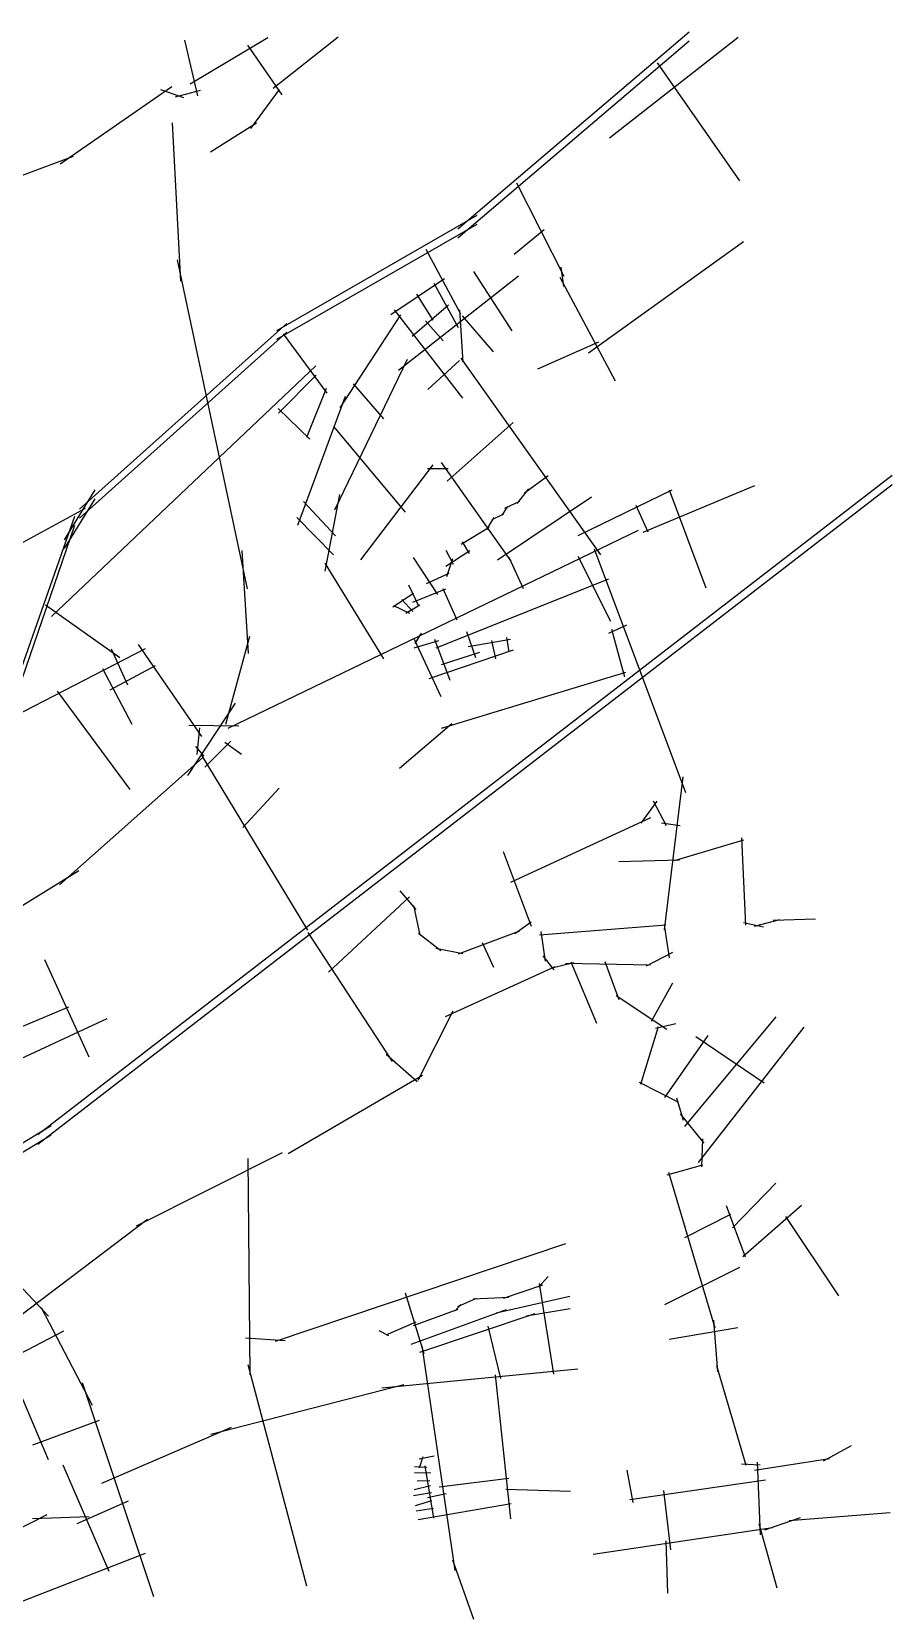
# Model space of a CAD drawing. Header units: metres. Extents: x -8562 to -929, y 314 to 5092.
# Drawn here: x -3485 to -929, y 314 to 5031 of the extents above; entities that cross this region are included whole.
import ezdxf

# ---------------------------------------------------------------- set-up
doc = ezdxf.new("R2010")
doc.units = ezdxf.units.M
doc.header["$MEASUREMENT"] = 0
doc.layers.add('路网', color=2, linetype='Continuous')

msp = doc.modelspace()

# ---------------------------------------------------------------- linework, layer by layer
at = {"layer": '路网'}
for p, q in [((-2991.1, 4840.9), (-3030.1, 5006.8)), ((-3014.6, 4876.8), (-2783.9, 5014.3)), ((-2768.1, 4864.1), (-2574.3, 5016.1)), ((-2218.6, 4446), (-1531.7, 5031.4)), ((-2218.6, 4419.4), (-1531.7, 5004.9)), ((-1768.9, 4716.6), (-1386.3, 5015.1)), ((-2843.7, 4991.2), (-2741.9, 4844)), ((-1627.4, 4938.6), (-1382.1, 4588.9)), ((-3400.5, 4638.6), (-3068.9, 4869)), ((-3102.2, 4859.5), (-3033.7, 4836.5)), ((-2834.4, 4744.2), (-2748.8, 4859.9)), ((-3057.9, 4838.3), (-2983.7, 4857.8)), ((-3067.3, 4761.1), (-3043.2, 4290)), ((-2953.9, 4674.4), (-2816.9, 4761)), ((-3902, 4460.2), (-3360.9, 4661.8)), ((-2044.3, 4582), (-1903.7, 4305.2)), ((-2756.7, 4144), (-2161.6, 4486.2)), ((-2756.7, 4117.5), (-2161.6, 4459.6)), ((-2051.9, 4370.8), (-1962.5, 4444.1)), ((-1830.6, 4077.6), (-1370.5, 4408)), ((-3052.9, 4353.7), (-2844.8, 3376.5)), ((-2313.8, 4385.8), (-2211.2, 4193.1)), ((-2418.1, 4191), (-2258.6, 4297.9)), ((-2394.9, 4025.6), (-2039.1, 4305.9)), ((-2172.2, 4318.9), (-2058.4, 4142.9)), ((-1915.8, 4302.6), (-1751.4, 3994.3)), ((-1913.2, 4332.1), (-1905.4, 4274.8)), ((-2342.3, 4252.1), (-2293.4, 4173.9)), ((-2290.4, 4284.8), (-2217.6, 4152.5)), ((-2408.5, 4205), (-2205.4, 3942.4)), ((-2355.2, 4126.8), (-2246.9, 4219.7)), ((-2214.2, 4205.5), (-2204.2, 4049.1)), ((-3343, 3612.9), (-2726.9, 4164.9)), ((-2568.4, 3914), (-2387.9, 4189.9)), ((-2314.8, 4172.7), (-2262.2, 4113.4)), ((-2206, 4187.1), (-2113.7, 4080.6)), ((-3343, 3586.3), (-2726.9, 4138.3)), ((-2738.4, 4133.4), (-2607.9, 3957)), ((-1981.8, 4029.4), (-1799.8, 4109.7)), ((-2584.6, 3610.6), (-2368.1, 4059)), ((-2209.8, 4061.2), (-1795.2, 3477.5)), ((-3425.8, 3293.9), (-2640.4, 4039)), ((-2751.7, 3898.2), (-2639.5, 4011)), ((-2308.1, 3968.6), (-2213.9, 4054.8)), ((-2610.3, 3971.6), (-2668.6, 3825.5)), ((-2530.2, 3985.3), (-2439.4, 3881.2)), ((-2694.6, 3565.4), (-2553.1, 3948.5)), ((-2752.3, 3911.5), (-2658.9, 3821.2)), ((-2250.4, 3696), (-2054.2, 3870.6)), ((-2588.3, 3858.2), (-2375.3, 3603.4)), ((-2507.7, 3462.1), (-2292, 3744.7)), ((-2309, 3733.9), (-2248.2, 3733.9)), ((-2268.2, 3751.2), (-2061.3, 3458.3)), ((-3466.7, 1754.2), (-928.6, 3713.7)), ((-3466.7, 1726.4), (-928.6, 3685.9)), ((-2020.6, 3661.3), (-1950.6, 3712.4)), ((-1668.8, 3544.1), (-1337.1, 3682.9)), ((-3387.5, 3522), (-3296.7, 3669.8)), ((-3387.5, 3495.5), (-3296.7, 3643.2)), ((-2677.1, 3636), (-2582.6, 3533.3)), ((-2613.6, 3428.9), (-2569.2, 3656)), ((-2101.2, 3462.6), (-1821.6, 3649.3)), ((-2079.3, 3615.6), (-2034.6, 3636.8)), ((-2042.9, 3629.7), (-2008.3, 3672.9)), ((-1861.6, 3534.6), (-1582.7, 3669.8)), ((-1591.1, 3670.7), (-1482.7, 3379.1)), ((-4109.9, 3190), (-3325.2, 3615.4)), ((-3766.5, 2426.3), (-3356.8, 3591.8)), ((-2697.6, 3588.5), (-2588.4, 3477.4)), ((-2133.1, 3552.3), (-2111, 3588.1)), ((-2117, 3582.5), (-2082.1, 3599)), ((-2087.2, 3595.2), (-2070.5, 3620.7)), ((-1690.1, 3624.6), (-1654.9, 3545)), ((-3750.8, 2417.2), (-3356.8, 3565.2)), ((-2901.1, 2962.1), (-1682.3, 3550.4)), ((-2209.3, 3509), (-2125.5, 3559.6)), ((-2254.9, 3491.3), (-2232.6, 3449)), ((-2206.6, 3516.2), (-2185, 3481.3)), ((-1814.3, 3494.7), (-1542.7, 2771.2)), ((-2861.1, 3489.6), (-2842.2, 3184.2)), ((-2614.5, 3452.1), (-2439.7, 3168.1)), ((-2351.5, 3469.1), (-2279.8, 3359.5)), ((-2254.9, 3443.6), (-2183.2, 3490.3)), ((-2252.2, 3413.2), (-2234.2, 3465.8)), ((-2067.1, 3470), (-2025.1, 3376.7)), ((-1862.1, 3472.9), (-1765.6, 3280.2)), ((-2311.9, 3392.1), (-2244.6, 3423)), ((-2283.3, 3200.8), (-1770.7, 3406.1)), ((-2412, 3322.3), (-2350.6, 3362.7)), ((-2365.7, 3387.8), (-2335.7, 3325.1)), ((-2352.6, 3336.2), (-2254.9, 3376.3)), ((-2263.6, 3377.4), (-2222.3, 3284.1)), ((-3443.9, 3328.5), (-3223.5, 3172)), ((-2410.5, 3326.6), (-2362.6, 3303.7)), ((-2385.1, 3344.6), (-2353, 3308.7)), ((-2373.5, 3304.1), (-2332, 3328.6)), ((-1770.2, 3244.4), (-1716.6, 3268.9)), ((-1762.1, 3256.2), (-1723.9, 3114.4)), ((-3168.4, 3211.1), (-2980.4, 2936.9)), ((-2908.2, 2974.1), (-2836.5, 3235.9)), ((-2348.9, 3201), (-2275.3, 3222.6)), ((-2348.3, 3226.7), (-2269.4, 3055.7)), ((-2328.4, 3244.8), (-2346.5, 3213.8)), ((-2288.7, 3226.1), (-2242.6, 3104.7)), ((-2193.5, 3248.8), (-2166.1, 3171.8)), ((-2188.1, 3204.8), (-2062.6, 3226.2)), ((-2119.5, 3222.9), (-2106.9, 3168.3)), ((-2074, 3231), (-2067.4, 3188.6)), ((-3569.2, 2980.8), (-3146.7, 3198.7)), ((-3248.9, 3197.7), (-3200.6, 3091.2)), ((-2303.9, 3109.4), (-2054, 3195.2)), ((-2267.7, 3151.4), (-2153.8, 3188.2)), ((-3274.8, 3139.7), (-3187.5, 2973.7)), ((-3251.4, 3076.4), (-3117.3, 3148.7)), ((-2267.9, 2961.6), (-1720.3, 3128.8)), ((-3408.9, 3071.6), (-3193.9, 2780)), ((-3021.1, 2821.4), (-2879.1, 3035.9)), ((-2392.4, 2842.7), (-2237, 2975.7)), ((-3017.7, 2971.3), (-2870.1, 2969)), ((-2986.7, 2963.1), (-2994.2, 2883.8)), ((-2998.5, 2907.8), (-2973.3, 2878.8)), ((-2982.4, 2884.8), (-2665.7, 2362.1)), ((-2971, 2845.8), (-2893.2, 2923.5)), ((-2911.6, 2920.2), (-2861.4, 2885.1)), ((-3402.6, 2497), (-2977.6, 2873.4)), ((-2858.1, 2666.9), (-2750.2, 2783.8)), ((-1604.9, 2363), (-1549.2, 2817.2)), ((-1674.9, 2679.7), (-1627.1, 2744.8)), ((-1639.1, 2746.4), (-1600.1, 2673.3)), ((-2061.5, 2504), (-1646.2, 2696.4)), ((-1613.6, 2680.5), (-1558.7, 2673.3)), ((-2083.9, 2595.3), (-2001.2, 2373.5)), ((-1575.3, 2568.6), (-1369.4, 2630.5)), ((-1376.6, 2635.9), (-1364.7, 2377.1)), ((-1740.4, 2566), (-1560.4, 2570.5)), ((-3794.6, 2262.6), (-3344.5, 2538.8)), ((-2602.9, 2236.6), (-2362.4, 2460.5)), ((-2391.3, 2478.5), (-2344.3, 2422.9)), ((-2351.1, 2435.5), (-2332, 2346.8)), ((-2217.5, 2291.8), (-2034.7, 2360.1)), ((-2049.5, 2351.7), (-2001.1, 2386.7)), ((-1976.7, 2347.9), (-1600.9, 2377.2)), ((-1604.9, 2370.5), (-1591, 2279.9)), ((-1370, 2385), (-1310.8, 2372.2)), ((-1337.6, 2373.7), (-1262.1, 2393.7)), ((-1282.2, 2391.5), (-1156.1, 2395.7)), ((-2664.6, 2354.5), (-2414.3, 1971.9)), ((-2336, 2352.9), (-2269.4, 2301.8)), ((-2147.2, 2325.1), (-2113.6, 2251.6)), ((-1972.1, 2357.7), (-1959.7, 2270.1)), ((-3446.5, 2275), (-3315.7, 1985.1)), ((-2284.8, 2308.5), (-2203.9, 2292.7)), ((-1966.3, 2285.2), (-1933.7, 2243.8)), ((-1943.8, 2248.4), (-1874.4, 2265.9)), ((-1882.9, 2267.4), (-1806.9, 2085.1)), ((-1782.2, 2268.6), (-1740.5, 2156.2)), ((-1658.4, 2255.8), (-1580.1, 2296.1)), ((-2256.1, 2105), (-1930, 2253.6)), ((-1899.2, 2263.9), (-1646.8, 2258.9)), ((-1643.5, 2091.5), (-1580.3, 2205.7)), ((-3888.9, 1918.4), (-3374.2, 2133.5)), ((-1748.9, 2167.6), (-1598.2, 2067.3)), ((-4261.4, 1634.1), (-3260.3, 2099.7)), ((-2336.7, 1916.5), (-2233.3, 2122.3)), ((-1631.9, 2070.5), (-1571.6, 2084)), ((-1544.6, 1778), (-1273.5, 2104.5)), ((-1675.4, 1904), (-1623.3, 2075.3)), ((-1604.4, 1864.7), (-1475.4, 2048.4)), ((-1511.6, 2046.3), (-1309.2, 1908.1)), ((-1504.5, 1671.3), (-1190.4, 2073.5)), ((-2431.8, 1993.6), (-2340.1, 1912.2)), ((-2723.5, 1698.2), (-2323.6, 1931.1)), ((-1680.6, 1910.6), (-1563.9, 1850.8)), ((-1569.4, 1863.4), (-1549.8, 1797.4)), ((-1558.4, 1816.1), (-1487.9, 1729)), ((-3926.5, 1477.6), (-3427.1, 1781.6)), ((-3926.5, 1449.8), (-3427.1, 1753.8)), ((-3173.5, 1483.2), (-2739.6, 1700.8)), ((-1492.3, 1741.9), (-1495.6, 1658.4)), ((-2842.4, 1683), (-2836.7, 1040.4)), ((-1597.5, 1634.8), (-1491.5, 1664.5)), ((-1593.4, 1642.8), (-1455.5, 1179.8)), ((-1403.4, 1476.9), (-1274.2, 1610)), ((-1544.7, 1448.1), (-1408.1, 1517.7)), ((-1421.5, 1543.8), (-1365.3, 1391.2)), ((-1372.2, 1392.1), (-1198.6, 1544.7)), ((-1246, 1511), (-1088.5, 1275.1)), ((-3669.1, 1463.6), (-3435.5, 1215)), ((-3525.3, 1211.7), (-3140.8, 1503)), ((-2760.4, 1140.5), (-1898.2, 1430.4)), ((-1979.3, 1300.8), (-1950.6, 1332.4)), ((-1604.6, 1249.4), (-1381.8, 1360)), ((-2375.6, 1283.8), (-2320, 1103.4)), ((-2104.9, 1225.2), (-1886.6, 1274.3)), ((-2083.8, 1268), (-1966.4, 1308.1)), ((-1977.2, 1312), (-1935.3, 1042.6)), ((-3457.2, 1240.6), (-3305, 950.5)), ((-2357.9, 1131.9), (-2074.6, 1235)), ((-2351, 1187.1), (-2218.4, 1235.4)), ((-2227.3, 1230.2), (-2210.2, 1249.4)), ((-2219.1, 1243.3), (-2163.6, 1268.2)), ((-2173.9, 1266.7), (-2067.7, 1271.1)), ((-2015.9, 1215.7), (-1885, 1237.2)), ((-2432.3, 1158.9), (-2342.6, 1198.4)), ((-2332.1, 1107.5), (-1989.7, 1222.5)), ((-2129.9, 1184.7), (-2092, 1029.7)), ((-1591.3, 1146.7), (-1387.1, 1180.7)), ((-1460, 1202.7), (-1448, 1049.7)), ((-4037.1, 832.5), (-3389, 1171.5)), ((-2849.9, 1150.3), (-2731.9, 1142.3)), ((-2453.7, 1172.6), (-2425.1, 1157.8)), ((-2326, 1126.6), (-2227.6, 459.2)), ((-2843.1, 1071.2), (-2668.8, 413.8)), ((-2445.2, 1001.8), (-1863, 1057.9)), ((-2108.2, 1040.6), (-2062.4, 612.7)), ((-1450.9, 1067.9), (-1363.9, 772.1)), ((-3522.7, 995.3), (-3435.8, 789.4)), ((-3334.8, 1018.1), (-3122.7, 382)), ((-2953, 864.4), (-2379.4, 1011.8)), ((-3481.8, 832.5), (-3283.1, 906.2)), ((-3277, 718.3), (-2891.2, 884.6)), ((-1133, 785.1), (-1049.6, 830.1)), ((-3392.9, 773.5), (-3255.6, 456.9)), ((-2347.9, 768.4), (-2311, 765.7)), ((-2334.1, 791), (-2289.4, 799.6)), ((-2323.1, 796.4), (-2333.6, 762.7)), ((-2316.7, 769.8), (-2291, 614.6)), ((-1717.1, 756.9), (-1698.9, 661.3)), ((-1376.8, 776.2), (-1321.4, 772.7)), ((-1338, 757.2), (-1115, 791.7)), ((-1330, 781.3), (-1320.8, 564.6)), ((-2348.5, 699.9), (-2299.8, 711.7)), ((-2347.9, 749.8), (-2299.5, 749.5)), ((-2339.7, 725.7), (-2302.7, 726.9)), ((-2274.7, 708), (-2067.2, 733.2)), ((-1708, 670.4), (-1304.8, 728.5)), ((-3349.5, 598.8), (-3196.9, 665.7)), ((-2350.6, 681.5), (-2297.4, 691.1)), ((-2345.2, 651.9), (-2295.9, 667.2)), ((-2309, 676), (-2253.5, 688)), ((-2076.2, 700.4), (-1883.9, 695)), ((-1607.8, 696.6), (-1587.3, 520.2)), ((-3713.4, 486.7), (-3438.6, 625.5)), ((-3482.2, 613.2), (-3314.3, 619.8)), ((-2343, 636.4), (-2291.8, 644.2)), ((-2337, 611), (-2060.8, 658.4)), ((-1306.7, 579.5), (-1201.6, 616.3)), ((-1235, 608), (-935.1, 631.6)), ((-1816.7, 507.9), (-1284.4, 586.4)), ((-1325, 599.2), (-1271.6, 408)), ((-1600.9, 547.5), (-1596.4, 391.6)), ((-3634.7, 320.9), (-3146.5, 510.9)), ((-2234.9, 490.8), (-2172.5, 314.2))]:
    msp.add_line(p, q, dxfattribs=at)

doc.saveas('drawing.dxf')
